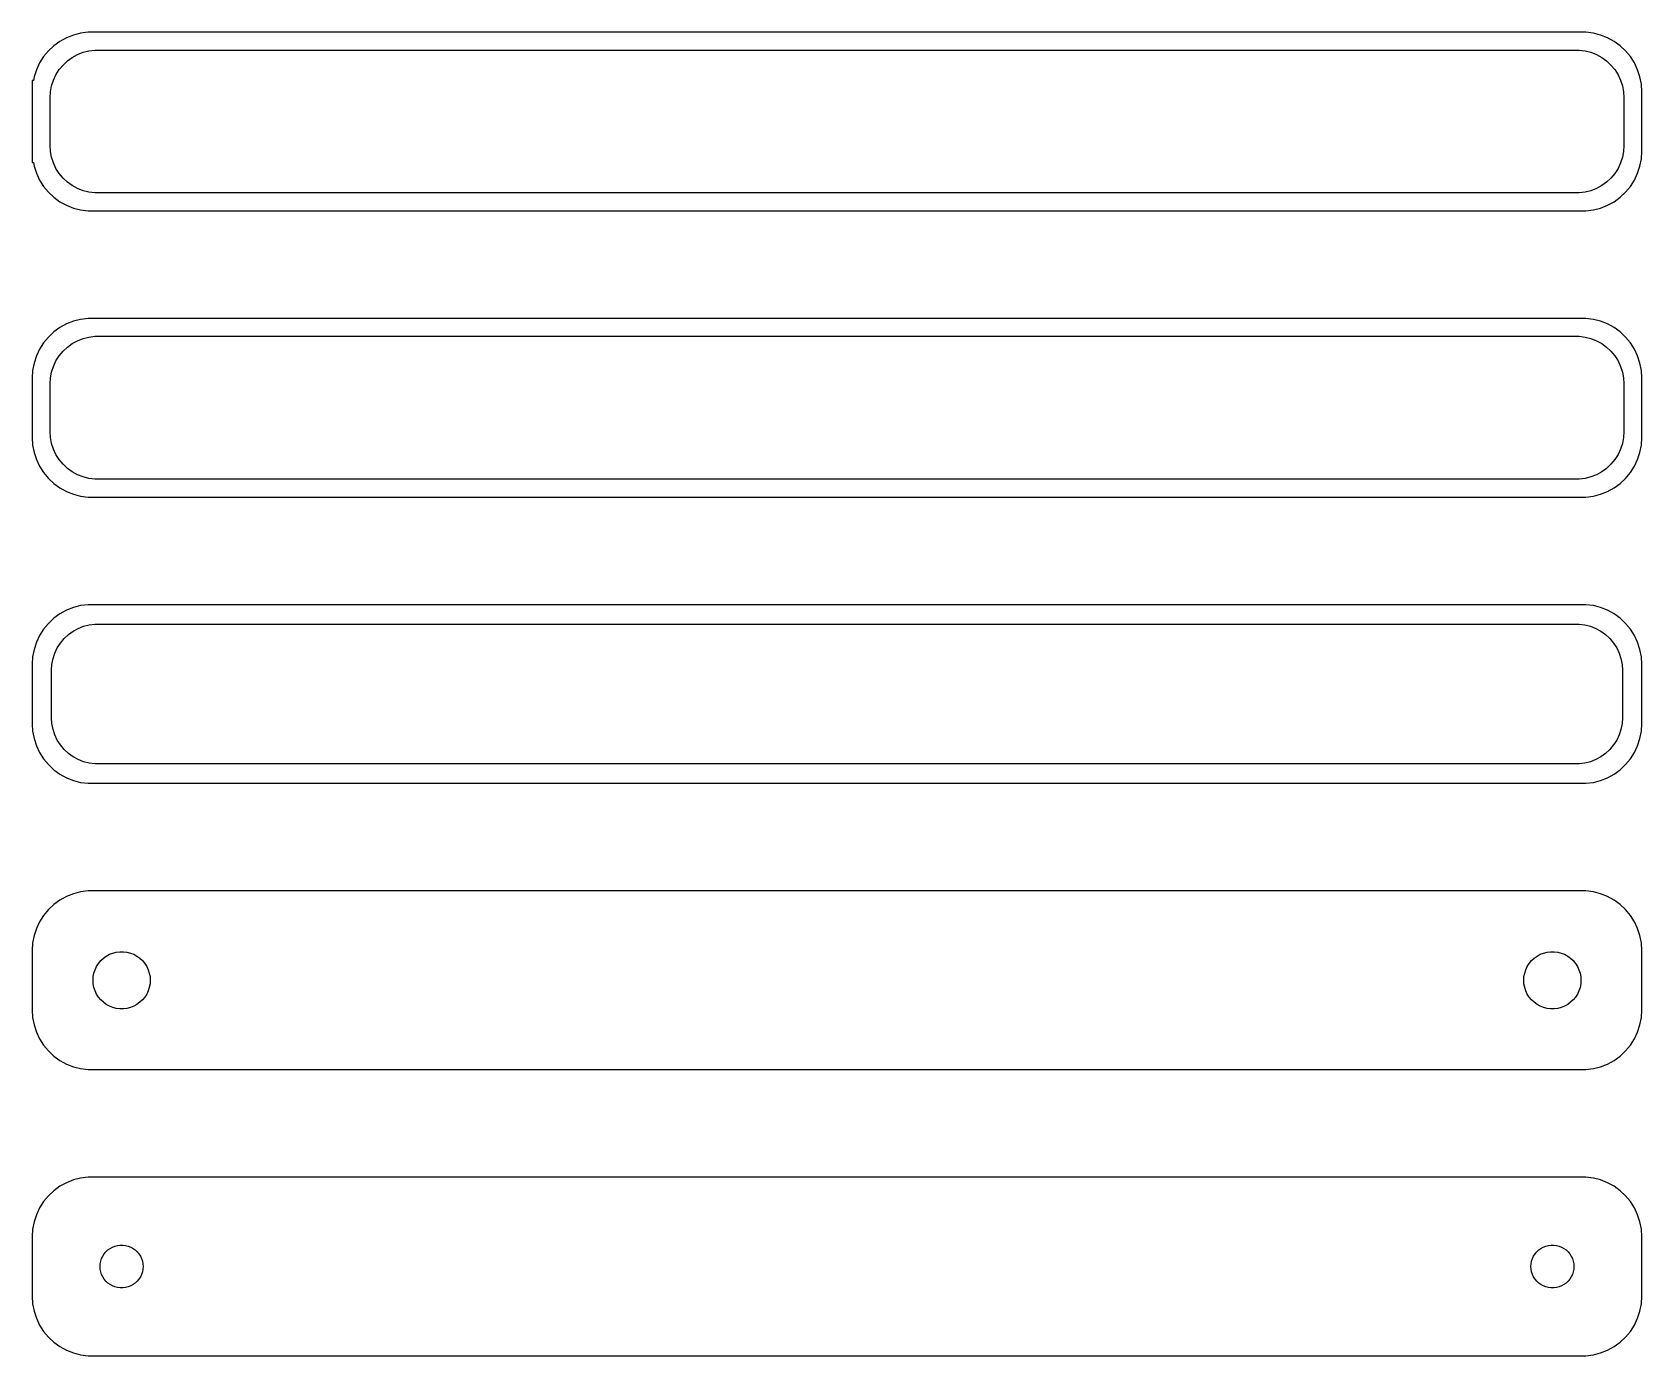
# Model space of a CAD drawing. Header units: metres. Extents: x -68 to 68, y 89 to 199.
import ezdxf

# ---------------------------------------------------------------- set-up
doc = ezdxf.new("R2010")
doc.units = ezdxf.units.M

msp = doc.modelspace()

# ---------------------------------------------------------------- linework, layer by layer
for p, q in [((-65.1791, 198.722), (-65.6871, 198.353)), ((-64.6289, 199.024), (-65.1791, 198.722)), ((-64.0451, 199.255), (-64.6289, 199.024)), ((-63.4369, 199.411), (-64.0451, 199.255)), ((-62.8139, 199.49), (-63.4369, 199.411)), ((62.8139, 199.49), (-62.8139, 199.49)), ((63.4369, 199.411), (62.8139, 199.49)), ((64.0451, 199.255), (63.4369, 199.411)), ((64.6289, 199.024), (64.0451, 199.255)), ((65.1791, 198.722), (64.6289, 199.024)), ((65.6871, 198.353), (65.1791, 198.722)), ((-66.5451, 197.439), (-66.8815, 196.909)), ((-66.1448, 197.923), (-66.5451, 197.439)), ((-65.6871, 198.353), (-66.1448, 197.923)), ((-64.5497, 197.082), (-64.1433, 197.377)), ((-64.1433, 197.377), (-63.7031, 197.619)), ((-63.7031, 197.619), (-63.2361, 197.804)), ((-63.2361, 197.804), (-62.7495, 197.929)), ((-62.7495, 197.929), (-62.2512, 197.992)), ((-62.2512, 197.992), (62.2512, 197.992)), ((62.2512, 197.992), (62.7495, 197.929)), ((62.7495, 197.929), (63.2361, 197.804)), ((63.2361, 197.804), (63.7031, 197.619)), ((63.7031, 197.619), (64.1433, 197.377)), ((64.1433, 197.377), (64.5497, 197.082)), ((66.1448, 197.923), (65.6871, 198.353)), ((66.5451, 197.439), (66.1448, 197.923)), ((66.8815, 196.909), (66.5451, 197.439)), ((-67.1489, 196.341), (-67.3429, 195.743)), ((-66.8815, 196.909), (-67.1489, 196.341)), ((-65.7191, 195.472), (-65.5052, 195.927)), ((-65.5052, 195.927), (-65.2361, 196.351)), ((-65.2361, 196.351), (-64.9159, 196.738)), ((-64.9159, 196.738), (-64.5497, 197.082)), ((64.5497, 197.082), (64.9159, 196.738)), ((64.9159, 196.738), (65.2361, 196.351)), ((65.2361, 196.351), (65.5052, 195.927)), ((65.5052, 195.927), (65.7191, 195.472)), ((67.1489, 196.341), (66.8815, 196.909)), ((67.3429, 195.743), (67.1489, 196.341)), ((-67.4, 195.444), (-67.5, 195.444)), ((-67.5, 195.444), (-67.5, 188.556)), ((-67.3429, 195.743), (-67.4, 195.444)), ((-66, 194), (-65.9685, 194.501)), ((-65.9685, 194.501), (-65.8743, 194.995)), ((-65.8743, 194.995), (-65.7191, 195.472)), ((65.7191, 195.472), (65.8743, 194.995)), ((65.8743, 194.995), (65.9685, 194.501)), ((65.9685, 194.501), (66, 194)), ((67.4606, 195.127), (67.3429, 195.743)), ((67.5, 194.5), (67.4606, 195.127)), ((67.5, 189.5), (67.5, 194.5)), ((-66, 190), (-66, 194)), ((66, 194), (66, 190)), ((-65.9685, 189.499), (-66, 190)), ((-65.8743, 189.005), (-65.9685, 189.499)), ((-65.7191, 188.528), (-65.8743, 189.005)), ((65.8743, 189.005), (65.7191, 188.528)), ((65.9685, 189.499), (65.8743, 189.005)), ((66, 190), (65.9685, 189.499)), ((67.4606, 188.873), (67.5, 189.5)), ((-67.5, 188.556), (-67.4, 188.556)), ((-67.4, 188.556), (-67.3429, 188.257)), ((-67.3429, 188.257), (-67.1489, 187.659)), ((-67.1489, 187.659), (-66.8815, 187.091)), ((-65.5052, 188.073), (-65.7191, 188.528)), ((-65.2361, 187.649), (-65.5052, 188.073)), ((65.5052, 188.073), (65.2361, 187.649)), ((65.7191, 188.528), (65.5052, 188.073)), ((66.8815, 187.091), (67.1489, 187.659)), ((67.1489, 187.659), (67.3429, 188.257)), ((67.3429, 188.257), (67.4606, 188.873)), ((-66.8815, 187.091), (-66.5451, 186.561)), ((-66.5451, 186.561), (-66.1448, 186.077)), ((-64.9159, 187.262), (-65.2361, 187.649)), ((-64.5497, 186.918), (-64.9159, 187.262)), ((-64.1433, 186.623), (-64.5497, 186.918)), ((-63.7031, 186.381), (-64.1433, 186.623)), ((-63.2361, 186.196), (-63.7031, 186.381)), ((63.7031, 186.381), (63.2361, 186.196)), ((64.1433, 186.623), (63.7031, 186.381)), ((64.5497, 186.918), (64.1433, 186.623)), ((64.9159, 187.262), (64.5497, 186.918)), ((65.2361, 187.649), (64.9159, 187.262)), ((66.1448, 186.077), (66.5451, 186.561)), ((66.5451, 186.561), (66.8815, 187.091)), ((-66.1448, 186.077), (-65.6871, 185.647)), ((-65.6871, 185.647), (-65.1791, 185.278)), ((-65.1791, 185.278), (-64.6289, 184.976)), ((-64.6289, 184.976), (-64.0451, 184.745)), ((-62.7495, 186.071), (-63.2361, 186.196)), ((-62.2512, 186.008), (-62.7495, 186.071)), ((62.2512, 186.008), (-62.2512, 186.008)), ((62.7495, 186.071), (62.2512, 186.008)), ((63.2361, 186.196), (62.7495, 186.071)), ((64.0451, 184.745), (64.6289, 184.976)), ((64.6289, 184.976), (65.1791, 185.278)), ((65.1791, 185.278), (65.6871, 185.647)), ((65.6871, 185.647), (66.1448, 186.077)), ((-64.0451, 184.745), (-63.4369, 184.589)), ((-63.4369, 184.589), (-62.8139, 184.51)), ((-62.8139, 184.51), (62.8139, 184.51)), ((62.8139, 184.51), (63.4369, 184.589)), ((63.4369, 184.589), (64.0451, 184.745)), ((-65.6871, 174.353), (-66.1448, 173.923)), ((-65.1791, 174.722), (-65.6871, 174.353)), ((-64.6289, 175.024), (-65.1791, 174.722)), ((-64.0451, 175.255), (-64.6289, 175.024)), ((-63.4369, 175.411), (-64.0451, 175.255)), ((-62.8139, 175.49), (-63.4369, 175.411)), ((62.8139, 175.49), (-62.8139, 175.49)), ((63.4369, 175.411), (62.8139, 175.49)), ((64.0451, 175.255), (63.4369, 175.411)), ((64.6289, 175.024), (64.0451, 175.255)), ((65.1791, 174.722), (64.6289, 175.024)), ((65.6871, 174.353), (65.1791, 174.722)), ((66.1448, 173.923), (65.6871, 174.353)), ((-66.8815, 172.909), (-67.1489, 172.341)), ((-66.5451, 173.439), (-66.8815, 172.909)), ((-66.1448, 173.923), (-66.5451, 173.439)), ((-64.9159, 172.738), (-64.5497, 173.082)), ((-64.5497, 173.082), (-64.1433, 173.377)), ((-64.1433, 173.377), (-63.7031, 173.619)), ((-63.7031, 173.619), (-63.2361, 173.804)), ((-63.2361, 173.804), (-62.7495, 173.929)), ((-62.7495, 173.929), (-62.2512, 173.992)), ((-62.2512, 173.992), (62.2512, 173.992)), ((62.2512, 173.992), (62.7495, 173.929)), ((62.7495, 173.929), (63.2361, 173.804)), ((63.2361, 173.804), (63.7031, 173.619)), ((63.7031, 173.619), (64.1433, 173.377)), ((64.1433, 173.377), (64.5497, 173.082)), ((64.5497, 173.082), (64.9159, 172.738)), ((66.5451, 173.439), (66.1448, 173.923)), ((66.8815, 172.909), (66.5451, 173.439)), ((67.1489, 172.341), (66.8815, 172.909)), ((-67.3429, 171.743), (-67.4606, 171.127)), ((-67.1489, 172.341), (-67.3429, 171.743)), ((-65.8743, 170.995), (-65.7191, 171.472)), ((-65.7191, 171.472), (-65.5052, 171.927)), ((-65.5052, 171.927), (-65.2361, 172.351)), ((-65.2361, 172.351), (-64.9159, 172.738)), ((64.9159, 172.738), (65.2361, 172.351)), ((65.2361, 172.351), (65.5052, 171.927)), ((65.5052, 171.927), (65.7191, 171.472)), ((65.7191, 171.472), (65.8743, 170.995)), ((67.3429, 171.743), (67.1489, 172.341)), ((67.4606, 171.127), (67.3429, 171.743)), ((-67.4606, 171.127), (-67.5, 170.5)), ((-67.5, 170.5), (-67.5, 165.5)), ((-66, 170), (-65.9685, 170.501)), ((-65.9685, 170.501), (-65.8743, 170.995)), ((65.8743, 170.995), (65.9685, 170.501)), ((65.9685, 170.501), (66, 170)), ((67.5, 170.5), (67.4606, 171.127)), ((67.5, 165.5), (67.5, 170.5)), ((-66, 166), (-66, 170)), ((66, 170), (66, 166)), ((-67.5, 165.5), (-67.4606, 164.873)), ((-67.4606, 164.873), (-67.3429, 164.257)), ((-65.9685, 165.499), (-66, 166)), ((-65.8743, 165.005), (-65.9685, 165.499)), ((-65.7191, 164.528), (-65.8743, 165.005)), ((65.8743, 165.005), (65.7191, 164.528)), ((65.9685, 165.499), (65.8743, 165.005)), ((66, 166), (65.9685, 165.499)), ((67.3429, 164.257), (67.4606, 164.873)), ((67.4606, 164.873), (67.5, 165.5)), ((-67.3429, 164.257), (-67.1489, 163.659)), ((-67.1489, 163.659), (-66.8815, 163.091)), ((-65.5052, 164.073), (-65.7191, 164.528)), ((-65.2361, 163.649), (-65.5052, 164.073)), ((-64.9159, 163.262), (-65.2361, 163.649)), ((65.2361, 163.649), (64.9159, 163.262)), ((65.5052, 164.073), (65.2361, 163.649)), ((65.7191, 164.528), (65.5052, 164.073)), ((66.8815, 163.091), (67.1489, 163.659)), ((67.1489, 163.659), (67.3429, 164.257)), ((-66.8815, 163.091), (-66.5451, 162.561)), ((-66.5451, 162.561), (-66.1448, 162.077)), ((-66.1448, 162.077), (-65.6871, 161.647)), ((-64.5497, 162.918), (-64.9159, 163.262)), ((-64.1433, 162.623), (-64.5497, 162.918)), ((-63.7031, 162.381), (-64.1433, 162.623)), ((-63.2361, 162.196), (-63.7031, 162.381)), ((-62.7495, 162.071), (-63.2361, 162.196)), ((-62.2512, 162.008), (-62.7495, 162.071)), ((62.2512, 162.008), (-62.2512, 162.008)), ((62.7495, 162.071), (62.2512, 162.008)), ((63.2361, 162.196), (62.7495, 162.071)), ((63.7031, 162.381), (63.2361, 162.196)), ((64.1433, 162.623), (63.7031, 162.381)), ((64.5497, 162.918), (64.1433, 162.623)), ((64.9159, 163.262), (64.5497, 162.918)), ((65.6871, 161.647), (66.1448, 162.077)), ((66.1448, 162.077), (66.5451, 162.561)), ((66.5451, 162.561), (66.8815, 163.091)), ((-65.6871, 161.647), (-65.1791, 161.278)), ((-65.1791, 161.278), (-64.6289, 160.976)), ((-64.6289, 160.976), (-64.0451, 160.745)), ((-64.0451, 160.745), (-63.4369, 160.589)), ((63.4369, 160.589), (64.0451, 160.745)), ((64.0451, 160.745), (64.6289, 160.976)), ((64.6289, 160.976), (65.1791, 161.278)), ((65.1791, 161.278), (65.6871, 161.647)), ((-63.4369, 160.589), (-62.8139, 160.51)), ((-62.8139, 160.51), (62.8139, 160.51)), ((62.8139, 160.51), (63.4369, 160.589)), ((-64.0451, 151.255), (-64.6289, 151.024)), ((-63.4369, 151.411), (-64.0451, 151.255)), ((-62.8139, 151.49), (-63.4369, 151.411)), ((62.8139, 151.49), (-62.8139, 151.49)), ((63.4369, 151.411), (62.8139, 151.49)), ((64.0451, 151.255), (63.4369, 151.411)), ((64.6289, 151.024), (64.0451, 151.255)), ((-66.1448, 149.923), (-66.5451, 149.439)), ((-65.6871, 150.353), (-66.1448, 149.923)), ((-65.1791, 150.722), (-65.6871, 150.353)), ((-64.6289, 151.024), (-65.1791, 150.722)), ((-62.7256, 149.804), (-62.2432, 149.865)), ((-62.2432, 149.865), (62.2432, 149.865)), ((62.2432, 149.865), (62.7256, 149.804)), ((65.1791, 150.722), (64.6289, 151.024)), ((65.6871, 150.353), (65.1791, 150.722)), ((66.1448, 149.923), (65.6871, 150.353)), ((66.5451, 149.439), (66.1448, 149.923)), ((-66.8815, 148.909), (-67.1489, 148.341)), ((-66.5451, 149.439), (-66.8815, 148.909)), ((-65.133, 148.276), (-64.823, 148.651)), ((-64.823, 148.651), (-64.4685, 148.984)), ((-64.4685, 148.984), (-64.0751, 149.27)), ((-64.0751, 149.27), (-63.6489, 149.504)), ((-63.6489, 149.504), (-63.1967, 149.683)), ((-63.1967, 149.683), (-62.7256, 149.804)), ((62.7256, 149.804), (63.1967, 149.683)), ((63.1967, 149.683), (63.6489, 149.504)), ((63.6489, 149.504), (64.0751, 149.27)), ((64.0751, 149.27), (64.4685, 148.984)), ((64.4685, 148.984), (64.823, 148.651)), ((64.823, 148.651), (65.133, 148.276)), ((66.8815, 148.909), (66.5451, 149.439)), ((67.1489, 148.341), (66.8815, 148.909)), ((-67.3429, 147.743), (-67.4606, 147.127)), ((-67.1489, 148.341), (-67.3429, 147.743)), ((-65.751, 146.963), (-65.6007, 147.426)), ((-65.6007, 147.426), (-65.3936, 147.866)), ((-65.3936, 147.866), (-65.133, 148.276)), ((65.133, 148.276), (65.3936, 147.866)), ((65.3936, 147.866), (65.6007, 147.426)), ((65.6007, 147.426), (65.751, 146.963)), ((67.3429, 147.743), (67.1489, 148.341)), ((67.4606, 147.127), (67.3429, 147.743)), ((-67.4606, 147.127), (-67.5, 146.5)), ((-67.5, 146.5), (-67.5, 141.5)), ((-65.8726, 146), (-65.8421, 146.485)), ((-65.8726, 142), (-65.8726, 146)), ((-65.8421, 146.485), (-65.751, 146.963)), ((65.751, 146.963), (65.8421, 146.485)), ((65.8421, 146.485), (65.8726, 146)), ((65.8726, 146), (65.8726, 142)), ((67.5, 146.5), (67.4606, 147.127)), ((67.5, 141.5), (67.5, 146.5)), ((-65.8421, 141.515), (-65.8726, 142)), ((65.8726, 142), (65.8421, 141.515)), ((-67.5, 141.5), (-67.4606, 140.873)), ((-67.4606, 140.873), (-67.3429, 140.257)), ((-65.751, 141.037), (-65.8421, 141.515)), ((-65.6007, 140.574), (-65.751, 141.037)), ((-65.3936, 140.134), (-65.6007, 140.574)), ((65.6007, 140.574), (65.3936, 140.134)), ((65.751, 141.037), (65.6007, 140.574)), ((65.8421, 141.515), (65.751, 141.037)), ((67.3429, 140.257), (67.4606, 140.873)), ((67.4606, 140.873), (67.5, 141.5)), ((-67.3429, 140.257), (-67.1489, 139.659)), ((-67.1489, 139.659), (-66.8815, 139.091)), ((-66.8815, 139.091), (-66.5451, 138.561)), ((-65.133, 139.724), (-65.3936, 140.134)), ((-64.823, 139.349), (-65.133, 139.724)), ((-64.4685, 139.016), (-64.823, 139.349)), ((64.823, 139.349), (64.4685, 139.016)), ((65.133, 139.724), (64.823, 139.349)), ((65.3936, 140.134), (65.133, 139.724)), ((66.5451, 138.561), (66.8815, 139.091)), ((66.8815, 139.091), (67.1489, 139.659)), ((67.1489, 139.659), (67.3429, 140.257)), ((-66.5451, 138.561), (-66.1448, 138.077)), ((-66.1448, 138.077), (-65.6871, 137.647)), ((-64.0751, 138.73), (-64.4685, 139.016)), ((-63.6489, 138.496), (-64.0751, 138.73)), ((-63.1967, 138.317), (-63.6489, 138.496)), ((-62.7256, 138.196), (-63.1967, 138.317)), ((-62.2432, 138.135), (-62.7256, 138.196)), ((62.2432, 138.135), (-62.2432, 138.135)), ((62.7256, 138.196), (62.2432, 138.135)), ((63.1967, 138.317), (62.7256, 138.196)), ((63.6489, 138.496), (63.1967, 138.317)), ((64.0751, 138.73), (63.6489, 138.496)), ((64.4685, 139.016), (64.0751, 138.73)), ((65.6871, 137.647), (66.1448, 138.077)), ((66.1448, 138.077), (66.5451, 138.561)), ((-65.6871, 137.647), (-65.1791, 137.278)), ((-65.1791, 137.278), (-64.6289, 136.976)), ((-64.6289, 136.976), (-64.0451, 136.745)), ((-64.0451, 136.745), (-63.4369, 136.589)), ((-63.4369, 136.589), (-62.8139, 136.51)), ((-62.8139, 136.51), (62.8139, 136.51)), ((62.8139, 136.51), (63.4369, 136.589)), ((63.4369, 136.589), (64.0451, 136.745)), ((64.0451, 136.745), (64.6289, 136.976)), ((64.6289, 136.976), (65.1791, 137.278)), ((65.1791, 137.278), (65.6871, 137.647)), ((-64.6289, 127.024), (-65.1791, 126.722)), ((-64.0451, 127.255), (-64.6289, 127.024)), ((-63.4369, 127.411), (-64.0451, 127.255)), ((-62.8139, 127.49), (-63.4369, 127.411)), ((62.8139, 127.49), (-62.8139, 127.49)), ((63.4369, 127.411), (62.8139, 127.49)), ((64.0451, 127.255), (63.4369, 127.411)), ((64.6289, 127.024), (64.0451, 127.255)), ((65.1791, 126.722), (64.6289, 127.024)), ((-66.1448, 125.923), (-66.5451, 125.439)), ((-65.6871, 126.353), (-66.1448, 125.923)), ((-65.1791, 126.722), (-65.6871, 126.353)), ((65.6871, 126.353), (65.1791, 126.722)), ((66.1448, 125.923), (65.6871, 126.353)), ((66.5451, 125.439), (66.1448, 125.923)), ((-67.1489, 124.341), (-67.3429, 123.743)), ((-66.8815, 124.909), (-67.1489, 124.341)), ((-66.5451, 125.439), (-66.8815, 124.909)), ((66.8815, 124.909), (66.5451, 125.439)), ((67.1489, 124.341), (66.8815, 124.909)), ((67.3429, 123.743), (67.1489, 124.341)), ((-67.4606, 123.127), (-67.5, 122.5)), ((-67.3429, 123.743), (-67.4606, 123.127)), ((67.4606, 123.127), (67.3429, 123.743)), ((67.5, 122.5), (67.4606, 123.127)), ((-67.5, 122.5), (-67.5, 117.5)), ((-61.9416, 121.411), (-61.7495, 121.643)), ((-61.7495, 121.643), (-61.5298, 121.849)), ((-61.5298, 121.849), (-61.286, 122.026)), ((-61.286, 122.026), (-61.0219, 122.172)), ((-61.0219, 122.172), (-60.7416, 122.283)), ((-60.7416, 122.283), (-60.4497, 122.357)), ((-60.4497, 122.357), (-60.1507, 122.395)), ((-60.1507, 122.395), (-59.8493, 122.395)), ((-59.8493, 122.395), (-59.5503, 122.357)), ((-59.5503, 122.357), (-59.2584, 122.283)), ((-59.2584, 122.283), (-58.9781, 122.172)), ((-58.9781, 122.172), (-58.714, 122.026)), ((-58.714, 122.026), (-58.4702, 121.849)), ((-58.4702, 121.849), (-58.2505, 121.643)), ((-58.2505, 121.643), (-58.0583, 121.411)), ((58.0583, 121.411), (58.2505, 121.643)), ((58.2505, 121.643), (58.4702, 121.849)), ((58.4702, 121.849), (58.714, 122.026)), ((58.714, 122.026), (58.9781, 122.172)), ((58.9781, 122.172), (59.2584, 122.283)), ((59.2584, 122.283), (59.5503, 122.357)), ((59.5503, 122.357), (59.8493, 122.395)), ((59.8493, 122.395), (60.1507, 122.395)), ((60.1507, 122.395), (60.4497, 122.357)), ((60.4497, 122.357), (60.7416, 122.283)), ((60.7416, 122.283), (61.0219, 122.172)), ((61.0219, 122.172), (61.286, 122.026)), ((61.286, 122.026), (61.5298, 121.849)), ((61.5298, 121.849), (61.7495, 121.643)), ((61.7495, 121.643), (61.9416, 121.411)), ((67.5, 117.5), (67.5, 122.5)), ((-62.4, 120), (-62.3811, 120.301)), ((-62.3811, 120.301), (-62.3246, 120.597)), ((-62.3246, 120.597), (-62.2315, 120.883)), ((-62.2315, 120.883), (-62.1031, 121.156)), ((-62.1031, 121.156), (-61.9416, 121.411)), ((-58.0583, 121.411), (-57.8969, 121.156)), ((-57.8969, 121.156), (-57.7685, 120.883)), ((-57.7685, 120.883), (-57.6754, 120.597)), ((-57.6754, 120.597), (-57.6189, 120.301)), ((-57.6189, 120.301), (-57.6, 120)), ((57.6, 120), (57.6189, 120.301)), ((57.6189, 120.301), (57.6754, 120.597)), ((57.6754, 120.597), (57.7685, 120.883)), ((57.7685, 120.883), (57.8969, 121.156)), ((57.8969, 121.156), (58.0583, 121.411)), ((61.9416, 121.411), (62.1031, 121.156)), ((62.1031, 121.156), (62.2315, 120.883)), ((62.2315, 120.883), (62.3246, 120.597)), ((62.3246, 120.597), (62.3811, 120.301)), ((62.3811, 120.301), (62.4, 120)), ((-62.3811, 119.699), (-62.4, 120)), ((-62.3246, 119.403), (-62.3811, 119.699)), ((-62.2315, 119.117), (-62.3246, 119.403)), ((-62.1031, 118.844), (-62.2315, 119.117)), ((-61.9416, 118.589), (-62.1031, 118.844)), ((-57.8969, 118.844), (-58.0583, 118.589)), ((-57.7685, 119.117), (-57.8969, 118.844)), ((-57.6754, 119.403), (-57.7685, 119.117)), ((-57.6189, 119.699), (-57.6754, 119.403)), ((-57.6, 120), (-57.6189, 119.699)), ((57.6189, 119.699), (57.6, 120)), ((57.6754, 119.403), (57.6189, 119.699)), ((57.7685, 119.117), (57.6754, 119.403)), ((57.8969, 118.844), (57.7685, 119.117)), ((58.0583, 118.589), (57.8969, 118.844)), ((62.1031, 118.844), (61.9416, 118.589)), ((62.2315, 119.117), (62.1031, 118.844)), ((62.3246, 119.403), (62.2315, 119.117)), ((62.3811, 119.699), (62.3246, 119.403)), ((62.4, 120), (62.3811, 119.699)), ((-67.5, 117.5), (-67.4606, 116.873)), ((-61.7495, 118.357), (-61.9416, 118.589)), ((-61.5298, 118.151), (-61.7495, 118.357)), ((-61.286, 117.974), (-61.5298, 118.151)), ((-61.0219, 117.828), (-61.286, 117.974)), ((-60.7416, 117.717), (-61.0219, 117.828)), ((-60.4497, 117.643), (-60.7416, 117.717)), ((-60.1507, 117.605), (-60.4497, 117.643)), ((-59.8493, 117.605), (-60.1507, 117.605)), ((-59.5503, 117.643), (-59.8493, 117.605)), ((-59.2584, 117.717), (-59.5503, 117.643)), ((-58.9781, 117.828), (-59.2584, 117.717)), ((-58.714, 117.974), (-58.9781, 117.828)), ((-58.4702, 118.151), (-58.714, 117.974)), ((-58.2505, 118.357), (-58.4702, 118.151)), ((-58.0583, 118.589), (-58.2505, 118.357)), ((58.2505, 118.357), (58.0583, 118.589)), ((58.4702, 118.151), (58.2505, 118.357)), ((58.714, 117.974), (58.4702, 118.151)), ((58.9781, 117.828), (58.714, 117.974)), ((59.2584, 117.717), (58.9781, 117.828)), ((59.5503, 117.643), (59.2584, 117.717)), ((59.8493, 117.605), (59.5503, 117.643)), ((60.1507, 117.605), (59.8493, 117.605)), ((60.4497, 117.643), (60.1507, 117.605)), ((60.7416, 117.717), (60.4497, 117.643)), ((61.0219, 117.828), (60.7416, 117.717)), ((61.286, 117.974), (61.0219, 117.828)), ((61.5298, 118.151), (61.286, 117.974)), ((61.7495, 118.357), (61.5298, 118.151)), ((61.9416, 118.589), (61.7495, 118.357)), ((67.4606, 116.873), (67.5, 117.5)), ((-67.4606, 116.873), (-67.3429, 116.257)), ((-67.3429, 116.257), (-67.1489, 115.659)), ((67.1489, 115.659), (67.3429, 116.257)), ((67.3429, 116.257), (67.4606, 116.873)), ((-67.1489, 115.659), (-66.8815, 115.091)), ((-66.8815, 115.091), (-66.5451, 114.561)), ((66.5451, 114.561), (66.8815, 115.091)), ((66.8815, 115.091), (67.1489, 115.659)), ((-66.5451, 114.561), (-66.1448, 114.077)), ((-66.1448, 114.077), (-65.6871, 113.647)), ((-65.6871, 113.647), (-65.1791, 113.278)), ((65.1791, 113.278), (65.6871, 113.647)), ((65.6871, 113.647), (66.1448, 114.077)), ((66.1448, 114.077), (66.5451, 114.561)), ((-65.1791, 113.278), (-64.6289, 112.976)), ((-64.6289, 112.976), (-64.0451, 112.745)), ((-64.0451, 112.745), (-63.4369, 112.589)), ((-63.4369, 112.589), (-62.8139, 112.51)), ((-62.8139, 112.51), (62.8139, 112.51)), ((62.8139, 112.51), (63.4369, 112.589)), ((63.4369, 112.589), (64.0451, 112.745)), ((64.0451, 112.745), (64.6289, 112.976)), ((64.6289, 112.976), (65.1791, 113.278)), ((-65.1791, 102.722), (-65.6871, 102.353)), ((-64.6289, 103.024), (-65.1791, 102.722)), ((-64.0451, 103.255), (-64.6289, 103.024)), ((-63.4369, 103.411), (-64.0451, 103.255)), ((-62.8139, 103.49), (-63.4369, 103.411)), ((62.8139, 103.49), (-62.8139, 103.49)), ((63.4369, 103.411), (62.8139, 103.49)), ((64.0451, 103.255), (63.4369, 103.411)), ((64.6289, 103.024), (64.0451, 103.255)), ((65.1791, 102.722), (64.6289, 103.024)), ((65.6871, 102.353), (65.1791, 102.722)), ((-66.5451, 101.439), (-66.8815, 100.909)), ((-66.1448, 101.923), (-66.5451, 101.439)), ((-65.6871, 102.353), (-66.1448, 101.923)), ((66.1448, 101.923), (65.6871, 102.353)), ((66.5451, 101.439), (66.1448, 101.923)), ((66.8815, 100.909), (66.5451, 101.439)), ((-67.1489, 100.341), (-67.3429, 99.7434)), ((-66.8815, 100.909), (-67.1489, 100.341)), ((67.1489, 100.341), (66.8815, 100.909)), ((67.3429, 99.7434), (67.1489, 100.341)), ((-67.4606, 99.1267), (-67.5, 98.5)), ((-67.3429, 99.7434), (-67.4606, 99.1267)), ((67.4606, 99.1267), (67.3429, 99.7434)), ((67.5, 98.5), (67.4606, 99.1267)), ((-67.5, 98.5), (-67.5, 93.5)), ((-61.4562, 97.058), (-61.3121, 97.2322)), ((-61.3121, 97.2322), (-61.1474, 97.3869)), ((-61.1474, 97.3869), (-60.9645, 97.5198)), ((-60.9645, 97.5198), (-60.7664, 97.6287)), ((-60.7664, 97.6287), (-60.5562, 97.7119)), ((-60.5562, 97.7119), (-60.3373, 97.7681)), ((-60.3373, 97.7681), (-60.113, 97.7964)), ((-60.113, 97.7964), (-59.887, 97.7964)), ((-59.887, 97.7964), (-59.6627, 97.7681)), ((-59.6627, 97.7681), (-59.4438, 97.7119)), ((-59.4438, 97.7119), (-59.2336, 97.6287)), ((-59.2336, 97.6287), (-59.0355, 97.5198)), ((-59.0355, 97.5198), (-58.8526, 97.3869)), ((-58.8526, 97.3869), (-58.6879, 97.2322)), ((-58.6879, 97.2322), (-58.5438, 97.058)), ((58.5438, 97.058), (58.6879, 97.2322)), ((58.6879, 97.2322), (58.8526, 97.3869)), ((58.8526, 97.3869), (59.0355, 97.5198)), ((59.0355, 97.5198), (59.2336, 97.6287)), ((59.2336, 97.6287), (59.4438, 97.7119)), ((59.4438, 97.7119), (59.6627, 97.7681)), ((59.6627, 97.7681), (59.887, 97.7964)), ((59.887, 97.7964), (60.113, 97.7964)), ((60.113, 97.7964), (60.3373, 97.7681)), ((60.3373, 97.7681), (60.5562, 97.7119)), ((60.5562, 97.7119), (60.7664, 97.6287)), ((60.7664, 97.6287), (60.9645, 97.5198)), ((60.9645, 97.5198), (61.1474, 97.3869)), ((61.1474, 97.3869), (61.3121, 97.2322)), ((61.3121, 97.2322), (61.4562, 97.058)), ((67.5, 93.5), (67.5, 98.5)), ((-61.8, 96), (-61.7858, 96.2256)), ((-61.7858, 95.7744), (-61.8, 96)), ((-61.7858, 96.2256), (-61.7434, 96.4476)), ((-61.7434, 96.4476), (-61.6736, 96.6626)), ((-61.6736, 96.6626), (-61.5773, 96.8671)), ((-61.5773, 96.8671), (-61.4562, 97.058)), ((-58.5438, 97.058), (-58.4226, 96.8671)), ((-58.4226, 96.8671), (-58.3264, 96.6626)), ((-58.3264, 96.6626), (-58.2565, 96.4476)), ((-58.2565, 96.4476), (-58.2142, 96.2256)), ((-58.2142, 96.2256), (-58.2, 96)), ((-58.2, 96), (-58.2142, 95.7744)), ((58.2, 96), (58.2142, 96.2256)), ((58.2142, 95.7744), (58.2, 96)), ((58.2142, 96.2256), (58.2565, 96.4476)), ((58.2565, 96.4476), (58.3264, 96.6626)), ((58.3264, 96.6626), (58.4226, 96.8671)), ((58.4226, 96.8671), (58.5438, 97.058)), ((61.4562, 97.058), (61.5773, 96.8671)), ((61.5773, 96.8671), (61.6736, 96.6626)), ((61.6736, 96.6626), (61.7434, 96.4476)), ((61.7434, 96.4476), (61.7858, 96.2256)), ((61.7858, 96.2256), (61.8, 96)), ((61.8, 96), (61.7858, 95.7744)), ((-61.7434, 95.5524), (-61.7858, 95.7744)), ((-61.6736, 95.3374), (-61.7434, 95.5524)), ((-61.5773, 95.1329), (-61.6736, 95.3374)), ((-61.4562, 94.942), (-61.5773, 95.1329)), ((-61.3121, 94.7678), (-61.4562, 94.942)), ((-61.1474, 94.6131), (-61.3121, 94.7678)), ((-60.9645, 94.4802), (-61.1474, 94.6131)), ((-58.8526, 94.6131), (-59.0355, 94.4802)), ((-58.6879, 94.7678), (-58.8526, 94.6131)), ((-58.5438, 94.942), (-58.6879, 94.7678)), ((-58.4226, 95.1329), (-58.5438, 94.942)), ((-58.3264, 95.3374), (-58.4226, 95.1329)), ((-58.2565, 95.5524), (-58.3264, 95.3374)), ((-58.2142, 95.7744), (-58.2565, 95.5524)), ((58.2565, 95.5524), (58.2142, 95.7744)), ((58.3264, 95.3374), (58.2565, 95.5524)), ((58.4226, 95.1329), (58.3264, 95.3374)), ((58.5438, 94.942), (58.4226, 95.1329)), ((58.6879, 94.7678), (58.5438, 94.942)), ((58.8526, 94.6131), (58.6879, 94.7678)), ((59.0355, 94.4802), (58.8526, 94.6131)), ((61.1474, 94.6131), (60.9645, 94.4802)), ((61.3121, 94.7678), (61.1474, 94.6131)), ((61.4562, 94.942), (61.3121, 94.7678)), ((61.5773, 95.1329), (61.4562, 94.942)), ((61.6736, 95.3374), (61.5773, 95.1329)), ((61.7434, 95.5524), (61.6736, 95.3374)), ((61.7858, 95.7744), (61.7434, 95.5524)), ((-67.5, 93.5), (-67.4606, 92.8733)), ((-60.7664, 94.3713), (-60.9645, 94.4802)), ((-60.5562, 94.2881), (-60.7664, 94.3713)), ((-60.3373, 94.2319), (-60.5562, 94.2881)), ((-60.113, 94.2036), (-60.3373, 94.2319)), ((-59.887, 94.2036), (-60.113, 94.2036)), ((-59.6627, 94.2319), (-59.887, 94.2036)), ((-59.4438, 94.2881), (-59.6627, 94.2319)), ((-59.2336, 94.3713), (-59.4438, 94.2881)), ((-59.0355, 94.4802), (-59.2336, 94.3713)), ((59.2336, 94.3713), (59.0355, 94.4802)), ((59.4438, 94.2881), (59.2336, 94.3713)), ((59.6627, 94.2319), (59.4438, 94.2881)), ((59.887, 94.2036), (59.6627, 94.2319)), ((60.113, 94.2036), (59.887, 94.2036)), ((60.3373, 94.2319), (60.113, 94.2036)), ((60.5562, 94.2881), (60.3373, 94.2319)), ((60.7664, 94.3713), (60.5562, 94.2881)), ((60.9645, 94.4802), (60.7664, 94.3713)), ((67.4606, 92.8733), (67.5, 93.5)), ((-67.4606, 92.8733), (-67.3429, 92.2566)), ((-67.3429, 92.2566), (-67.1489, 91.6594)), ((67.1489, 91.6594), (67.3429, 92.2566)), ((67.3429, 92.2566), (67.4606, 92.8733)), ((-67.1489, 91.6594), (-66.8815, 91.0912)), ((-66.8815, 91.0912), (-66.5451, 90.5611)), ((-66.5451, 90.5611), (-66.1448, 90.0773)), ((66.1448, 90.0773), (66.5451, 90.5611)), ((66.5451, 90.5611), (66.8815, 91.0912)), ((66.8815, 91.0912), (67.1489, 91.6594)), ((-66.1448, 90.0773), (-65.6871, 89.6474)), ((-65.6871, 89.6474), (-65.1791, 89.2784)), ((-65.1791, 89.2784), (-64.6289, 88.9759)), ((64.6289, 88.9759), (65.1791, 89.2784)), ((65.1791, 89.2784), (65.6871, 89.6474)), ((65.6871, 89.6474), (66.1448, 90.0773)), ((-64.6289, 88.9759), (-64.0451, 88.7447)), ((-64.0451, 88.7447), (-63.4369, 88.5886)), ((-63.4369, 88.5886), (-62.8139, 88.5099)), ((-62.8139, 88.5099), (62.8139, 88.5099)), ((62.8139, 88.5099), (63.4369, 88.5886)), ((63.4369, 88.5886), (64.0451, 88.7447)), ((64.0451, 88.7447), (64.6289, 88.9759))]:
    msp.add_line(p, q)

doc.saveas('drawing.dxf')
